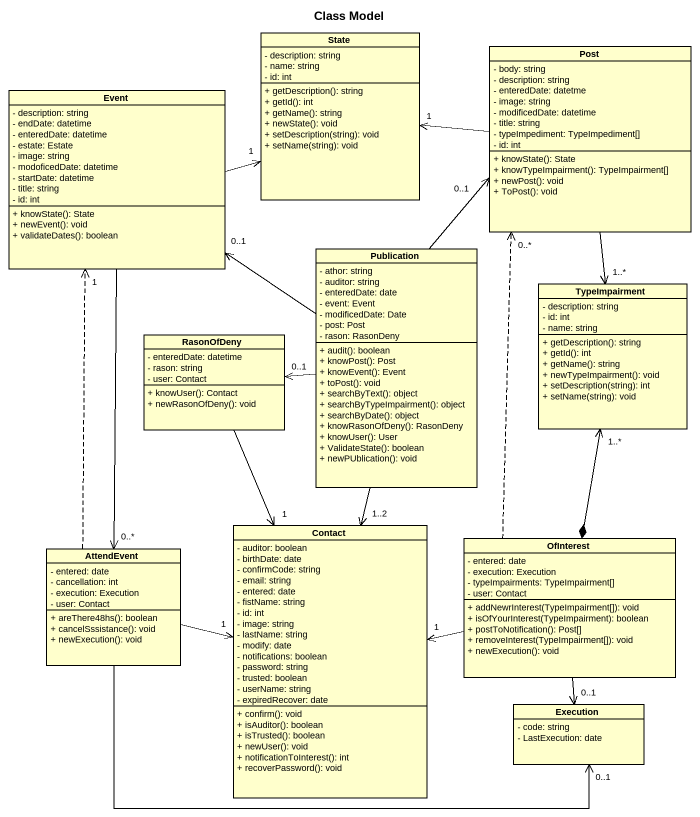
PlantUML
@startuml
title Class Model
hide circle
hide empty members
skinparam classAttributeIconSize 0
class "State" as State_ {
  - description: string
  - name: string
  - id: int
  + getDescription(): string
  + getId(): int
  + getName(): string
  + newState(): void
  + setDescription(string): void
  + setName(string): void
}
class Post {
  - body: string
  - description: string
  - enteredDate: datetme
  - image: string
  - modificedDate: datetime
  - title: string
  - typeImpediment: TypeImpediment[]
  - id: int
  + knowState(): State
  + knowTypeImpairment(): TypeImpairment[]
  + newPost(): void
  + ToPost(): void
}
class Event {
  - description: string
  - endDate: datetime
  - enteredDate: datetime
  - estate: Estate
  - image: string
  - modoficedDate: datetime
  - startDate: datetime
  - title: string
  - id: int
  + knowState(): State
  + newEvent(): void
  + validateDates(): boolean
}
class Publication {
  - athor: string
  - auditor: string
  - enteredDate: date
  - event: Event
  - modificedDate: Date
  - post: Post
  - rason: RasonDeny
  + audit(): boolean
  + knowPost(): Post
  + knowEvent(): Event
  + toPost(): void
  + searchByText(): object
  + searchByTypeImpairment(): object
  + searchByDate(): object
  + knowRasonOfDeny(): RasonDeny
  + knowUser(): User
  + ValidateState(): boolean
  + newPUblication(): void
}
class TypeImpairment {
  - description: string
  - id: int
  - name: string
  + getDescription(): string
  + getId(): int
  + getName(): string
  + newTypeImpairment(): void
  + setDescription(string): int
  + setName(string): void
}
class RasonOfDeny {
  - enteredDate: datetime
  - rason: string
  - user: Contact
  + knowUser(): Contact
  + newRasonOfDeny(): void
}
class AttendEvent {
  - entered: date
  - cancellation: int
  - execution: Execution
  - user: Contact
  + areThere48hs(): boolean
  + cancelSssistance(): void
  + newExecution(): void
}
class Contact {
  - auditor: boolean
  - birthDate: date
  - confirmCode: string
  - email: string
  - entered: date
  - fistName: string
  - id: int
  - image: string
  - lastName: string
  - modify: date
  - notifications: boolean
  - password: string
  - trusted: boolean
  - userName: string
  - expiredRecover: date
  + confirm(): void
  + isAuditor(): boolean
  + isTrusted(): boolean
  + newUser(): void
  + notificationToInterest(): int
  + recoverPassword(): void
}
class OfInterest {
  - entered: date
  - execution: Execution
  - typeImpairments: TypeImpairment[]
  - user: Contact
  + addNewrInterest(TypeImpairment[]): void
  + isOfYourInterest(TypeImpairment): boolean
  + postToNotification(): Post[]
  + removeInterest(TypeImpairment[]): void
  + newExecution(): void
}
class Execution {
  - code: string
  - LastExecution: date
}
Post -left-> "1" State_
Post --> "1..*" TypeImpairment
Event -right-> "1" State_
Event --> "0..*" AttendEvent
Publication -up-> "0..1" Post
Publication -up-> "0..1" Event
Publication -left-> "0..1" RasonOfDeny
Publication --> "1..2" Contact
TypeImpairment "1..*" <--* OfInterest
RasonOfDeny --> "1" Contact
AttendEvent .up.> "1" Event
AttendEvent -right-> "1" Contact
AttendEvent -right-> "0..1" Execution
OfInterest .up.> "0..*" Post
OfInterest -left-> "1" Contact
OfInterest --> "0..1" Execution
@enduml
